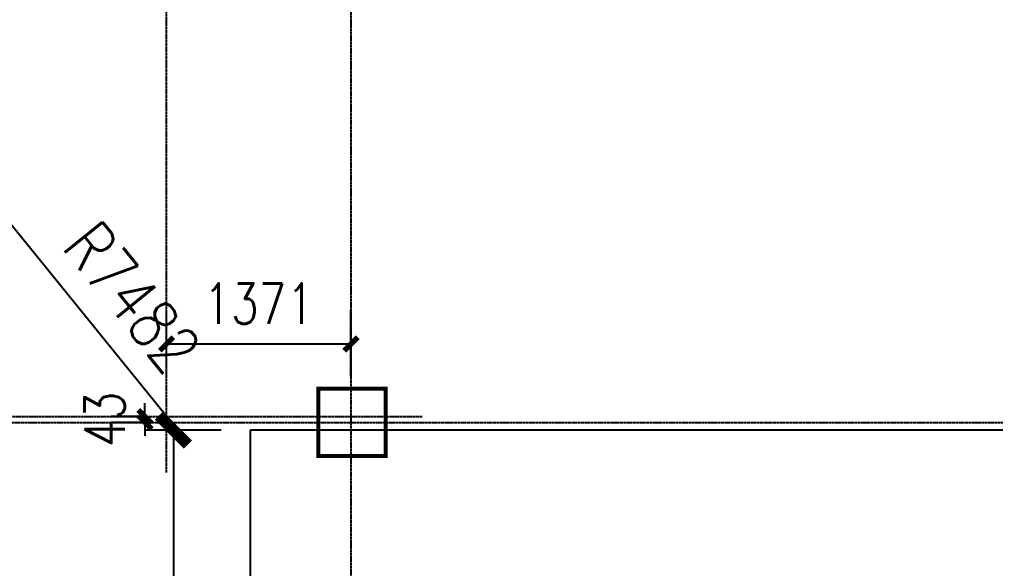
# Model space of a CAD drawing. Header units: millimetres. Extents: x 36114 to 137034, y 22418 to 93776.
# Drawn here: x 65697 to 72953, y 68850 to 72929 of the extents above; entities that cross this region are included whole.
import ezdxf

# ---------------------------------------------------------------- set-up
doc = ezdxf.new("R2010")
doc.units = ezdxf.units.MM
doc.linetypes.add('DASH', pattern=[0.35, 0.25, -0.1])
doc.linetypes.add('DOTE', pattern=[2.42, 2, -0.2, 0.02, -0.2])
doc.layers.get('0').update_dxf_attribs({"color": 254})
doc.layers.get('Defpoints').update_dxf_attribs({"color": 254})
for name, color, linetype in [('00_LAYOUT', 122, 'Continuous'), ('\\M+5BDA8-\\M+5B3DF\\M+5B4E7', 254, 'Continuous'), ('\\M+5BDA8-\\M+5D6E1', 254, 'DOTE'), ('\\M+5C1A2\\M+5C3E6\\M+5CFDF\\M+5CCF51', 254, 'Continuous'), ('\\M+5C1A2\\M+5C3E6\\M+5CFF4\\M+5CCF53', 254, 'Continuous'), ('\\M+5C5C5\\M+5CBAE', 254, 'Continuous')]:
    doc.layers.add(name, color=color, linetype=linetype)
doc.styles.add('DIM_FONT', font='SIMPLEX.shx', dxfattribs={"width": 0.8})
doc.styles.add('ROMANS', font='ROMANS.shx', dxfattribs={"width": 0.8, "bigfont": 'hhztxt.shx'})
doc.dimstyles.new('dim1-150', dxfattribs={"dimscale": 180, "dimtxt": 2, "dimasz": 1.2, "dimexe": 1.2, "dimexo": 1.2, "dimgap": 1, "dimtad": 1, "dimdec": 0, "dimdsep": 46, "dimtxsty": 'ROMANS', "dimblk": 'ARCHTICK', "dimcen": 0, "dimadec": 0, "dimazin": 0, "dimtfac": 0.71, "dimtdec": 0, "dimtix": 1, "dimtmove": 0, "dimatfit": 3, "dimldrblk": 'ARCHTICK', "dimfxl": 0, "dimtolj": 1, "dimtzin": 0, "dimarcsym": 0})
doc.dimstyles.new('DIMN', dxfattribs={"dimtxt": 300, "dimasz": 100, "dimexe": 250, "dimexo": 300, "dimgap": 150, "dimtad": 1, "dimdec": 0, "dimzin": 0, "dimdsep": 46, "dimtxsty": 'DIM_FONT', "dimblk": 'ARCHTICK', "dimcen": 0.09, "dimclrt": 7, "dimazin": 2, "dimtfac": 1, "dimtdec": 0, "dimtix": 1, "dimtmove": 2, "dimatfit": 3, "dimldrblk": 'ARCHTICK', "dimfxl": 0, "dimtolj": 1, "dimtzin": 0, "dimarcsym": 0})

# ---------------------------------------------------------------- blocks, each defined once
blk = doc.blocks.new('_ArchTick')
at = {"color": 0, "linetype": 'ByBlock', "const_width": 0.4}
blk.add_lwpolyline([(-0.5, -0.5), (0.5, 0.5)], dxfattribs=at)
blk = doc.blocks.new('*D202')
at = {"layer": '\\M+5C1A2\\M+5C3E6\\M+5CFDF\\M+5CCF51', "color": 0, "lineweight": -2, "transparency": 16777216}
blk.add_arc((66133.3, 77435.7), 5622.7, 169.82364, 180, dxfattribs=at)
at = {"layer": 'Defpoints', "color": 0, "transparency": 16777216}
for p in [(57094.7, 79058.2), (60550, 78099.9), (56994.7, 77435.7), (115223, 77435.7), (113408.2, 68949.8)]:
    blk.add_point(p, dxfattribs=at)
at = {"layer": '\\M+5C1A2\\M+5C3E6\\M+5CFDF\\M+5CCF51', "color": 0, "lineweight": -2, "transparency": 16777216, "xscale": 216, "yscale": 216, "zscale": 216}
for p, rotation in [((60599.1, 78429.1), 79.82363996447724), ((60510.6, 77435.7), 270)]:
    blk.add_blockref('_ArchTick', p, dxfattribs=dict(at, rotation=rotation))
at = {"layer": '\\M+5C1A2\\M+5C3E6\\M+5CFDF\\M+5CCF51', "color": 0, "transparency": 16777216, "insert": (60174.2, 77966.3), "char_height": 360, "attachment_point": 5, "rotation": 84.91182, "style": 'ROMANS'}
blk.add_mtext('\\A1;10\\M+5A1E3', dxfattribs=at)
blk = doc.blocks.new('*D203')
at = {"layer": '\\M+5C1A2\\M+5C3E6\\M+5CFDF\\M+5CCF51', "color": 0, "lineweight": -2, "transparency": 16777216}
blk.add_arc((78349.5, 75505.3), 2446.9, 169.82364, 180, dxfattribs=at)
at = {"layer": 'Defpoints', "color": 0, "transparency": 16777216}
for p in [(68143.4, 77337.3), (75919.7, 75794.3), (74466, 75505.3), (78349.5, 75505.3), (113411.6, 69211.5)]:
    blk.add_point(p, dxfattribs=at)
at = {"layer": '\\M+5C1A2\\M+5C3E6\\M+5CFDF\\M+5CCF51', "color": 0, "lineweight": -2, "transparency": 16777216, "xscale": 216, "yscale": 216, "zscale": 216}
for p, rotation in [((75941.1, 75937.6), 79.8236399644773), ((75902.6, 75505.3), 270)]:
    blk.add_blockref('_ArchTick', p, dxfattribs=dict(at, rotation=rotation))
at = {"layer": '\\M+5C1A2\\M+5C3E6\\M+5CFDF\\M+5CCF51', "color": 0, "transparency": 16777216, "insert": (75553.6, 75754.2), "char_height": 360, "attachment_point": 5, "rotation": 84.91182, "style": 'ROMANS'}
blk.add_mtext('\\A1;10\\M+5A1E3', dxfattribs=at)
blk = doc.blocks.new('*D204')
at = {"layer": '\\M+5C1A2\\M+5C3E6\\M+5CFDF\\M+5CCF51', "color": 0, "lineweight": -2, "transparency": 16777216}
blk.add_line((86105.3, 73672.4), (86024.7, 73672.4), dxfattribs=at)
blk.add_arc((88560.1, 73672.4), 2319.4, 169.82364, 180, dxfattribs=at)
at = {"layer": 'Defpoints', "color": 0, "transparency": 16777216}
for p in [(68143.4, 77337.3), (86256.9, 73946.4), (86321.3, 73672.4), (88560.1, 73672.4), (113411.6, 69211.5)]:
    blk.add_point(p, dxfattribs=at)
at = {"layer": '\\M+5C1A2\\M+5C3E6\\M+5CFDF\\M+5CCF51', "color": 0, "lineweight": -2, "transparency": 16777216, "xscale": 216, "yscale": 216, "zscale": 216}
for p, rotation in [((86277.2, 74082.2), 79.8236399644773), ((86240.7, 73672.4), 270.0000000000002)]:
    blk.add_blockref('_ArchTick', p, dxfattribs=dict(at, rotation=rotation))
at = {"layer": '\\M+5C1A2\\M+5C3E6\\M+5CFDF\\M+5CCF51', "color": 0, "transparency": 16777216, "insert": (85891.3, 73910.1), "char_height": 360, "attachment_point": 5, "rotation": 84.91182, "style": 'ROMANS'}
blk.add_mtext('\\A1;10\\M+5A1E3', dxfattribs=at)
blk = doc.blocks.new('*D205')
at = {"layer": '\\M+5C1A2\\M+5C3E6\\M+5CFDF\\M+5CCF51', "color": 0, "lineweight": -2, "transparency": 16777216}
blk.add_arc((106170.2, 70511.4), 2329.2, 169.82364, 180, dxfattribs=at)
at = {"layer": 'Defpoints', "color": 0, "transparency": 16777216}
for p in [(68143.4, 77337.3), (103857.3, 70786.5), (102822.5, 70511.4), (106170.2, 70511.4), (113411.6, 69211.5)]:
    blk.add_point(p, dxfattribs=at)
at = {"layer": '\\M+5C1A2\\M+5C3E6\\M+5CFDF\\M+5CCF51', "color": 0, "lineweight": -2, "transparency": 16777216, "xscale": 216, "yscale": 216, "zscale": 216}
for p, rotation in [((103877.7, 70922.9), 79.82363996447724), ((103841, 70511.4), 270.0000000000002)]:
    blk.add_blockref('_ArchTick', p, dxfattribs=dict(at, rotation=rotation))
at = {"layer": '\\M+5C1A2\\M+5C3E6\\M+5CFDF\\M+5CCF51', "color": 0, "transparency": 16777216, "insert": (103491.6, 70749.9), "char_height": 360, "attachment_point": 5, "rotation": 84.91182, "style": 'ROMANS'}
blk.add_mtext('\\A1;10\\M+5A1E3', dxfattribs=at)
blk = doc.blocks.new('*D206')
at = {"layer": '\\M+5C1A2\\M+5C3E6\\M+5CFDF\\M+5CCF51', "color": 0, "lineweight": -2, "transparency": 16777216}
blk.add_arc((97379.3, 72089.4), 2073.4, 169.82364, 180, dxfattribs=at)
at = {"layer": 'Defpoints', "color": 0, "transparency": 16777216}
for p in [(68143.4, 77337.3), (95320.4, 72334.3), (95156.1, 72089.4), (97379.3, 72089.4), (113511.6, 69193.6)]:
    blk.add_point(p, dxfattribs=at)
at = {"layer": '\\M+5C1A2\\M+5C3E6\\M+5CFDF\\M+5CCF51', "color": 0, "lineweight": -2, "transparency": 16777216, "xscale": 216, "yscale": 216, "zscale": 216}
for p, rotation in [((95338.5, 72455.7), 79.82363996447724), ((95305.9, 72089.4), 269.9999999999998)]:
    blk.add_blockref('_ArchTick', p, dxfattribs=dict(at, rotation=rotation))
at = {"layer": '\\M+5C1A2\\M+5C3E6\\M+5CFDF\\M+5CCF51', "color": 0, "transparency": 16777216, "insert": (94955.5, 72305.2), "char_height": 360, "attachment_point": 5, "rotation": 84.91182, "style": 'ROMANS'}
blk.add_mtext('\\A1;10\\M+5A1E3', dxfattribs=at)
blk = doc.blocks.new('*D208')
at = {"layer": '\\M+5BDA8-\\M+5B3DF\\M+5B4E7', "color": 0, "lineweight": -2, "transparency": 16777216}
blk.add_line((66774.4, 69997.9), (62080.1, 75792.1), dxfattribs=at)
at = {"layer": 'Defpoints', "color": 0, "transparency": 16777216}
for p in [(62080.1, 75792.1), (66790.2, 69978.4)]:
    blk.add_point(p, dxfattribs=at)
at = {"layer": '\\M+5BDA8-\\M+5B3DF\\M+5B4E7', "color": 0, "lineweight": -2, "transparency": 16777216, "xscale": 216, "yscale": 216, "zscale": 216, "rotation": 129.01324312717}
blk.add_blockref('_ArchTick', (62080.1, 75792.1), dxfattribs=at)
at = {"layer": '\\M+5BDA8-\\M+5B3DF\\M+5B4E7', "color": 0, "transparency": 16777216, "insert": (66535, 70865.2), "char_height": 360, "attachment_point": 5, "rotation": 309.01324, "style": 'ROMANS'}
blk.add_mtext('\\A1;R7482', dxfattribs=at)
blk = doc.blocks.new('*D217')
at = {"layer": '\\M+5BDA8-\\M+5B3DF\\M+5B4E7', "color": 0, "lineweight": -2, "transparency": 16777216}
for p, q in [((66629.5, 69978.4), (66629.5, 70078.4)), ((66613, 69978.4), (66379.5, 69978.4)), ((66629.5, 69935.6), (66629.5, 69978.4)), ((66613, 69935.6), (66379.5, 69935.6)), ((66629.5, 69935.6), (66629.5, 69835.6))]:
    blk.add_line(p, q, dxfattribs=at)
at = {"layer": 'Defpoints', "color": 0, "transparency": 16777216}
for p in [(66629.5, 69978.4), (66913, 69978.4), (66913, 69935.6)]:
    blk.add_point(p, dxfattribs=at)
at = {"layer": '\\M+5BDA8-\\M+5B3DF\\M+5B4E7', "color": 0, "lineweight": -2, "transparency": 16777216, "xscale": 100, "yscale": 100, "zscale": 100}
for p, rotation in [((66629.5, 69978.4), 270), ((66629.5, 69935.6), 90)]:
    blk.add_blockref('_ArchTick', p, dxfattribs=dict(at, rotation=rotation))
at = {"layer": '\\M+5BDA8-\\M+5B3DF\\M+5B4E7', "color": 7, "transparency": 16777216, "insert": (66329.5, 69957), "char_height": 300, "attachment_point": 5, "rotation": 90, "style": 'DIM_FONT'}
blk.add_mtext('\\A1;43', dxfattribs=at)
blk = doc.blocks.new('*D218')
at = {"layer": '\\M+5BDA8-\\M+5B3DF\\M+5B4E7', "color": 0, "lineweight": -2, "transparency": 16777216}
for p, q in [((66790.2, 70278.4), (66790.2, 70768.2)), ((68161.1, 70278.4), (68161.1, 70768.2)), ((66790.2, 70518.2), (68161.1, 70518.2))]:
    blk.add_line(p, q, dxfattribs=at)
at = {"layer": 'Defpoints', "color": 0, "transparency": 16777216}
for p in [(68161.1, 70518.2), (66790.2, 69978.4), (68161.1, 69978.4)]:
    blk.add_point(p, dxfattribs=at)
at = {"layer": '\\M+5BDA8-\\M+5B3DF\\M+5B4E7', "color": 0, "lineweight": -2, "transparency": 16777216, "xscale": 100, "yscale": 100, "zscale": 100, "rotation": 180}
blk.add_blockref('_ArchTick', (66790.2, 70518.2), dxfattribs=at)
at = {"layer": '\\M+5BDA8-\\M+5B3DF\\M+5B4E7', "color": 0, "lineweight": -2, "transparency": 16777216, "xscale": 100, "yscale": 100, "zscale": 100}
blk.add_blockref('_ArchTick', (68161.1, 70518.2), dxfattribs=at)
at = {"layer": '\\M+5BDA8-\\M+5B3DF\\M+5B4E7', "color": 7, "transparency": 16777216, "insert": (67475.6, 70818.2), "char_height": 300, "attachment_point": 5, "style": 'DIM_FONT'}
blk.add_mtext('\\A1;1371', dxfattribs=at)
blk = doc.blocks.new('*D380')
at = {"layer": '00_LAYOUT', "color": 0, "lineweight": -2, "transparency": 16777216}
for p, q in [((67195.2, 69878.1), (66624.8, 69878.1)), ((66840.8, 69878.1), (66840.8, 65378.1)), ((67195.2, 65378.1), (66624.8, 65378.1))]:
    blk.add_line(p, q, dxfattribs=at)
at = {"layer": 'Defpoints', "color": 0, "transparency": 16777216}
for p in [(67411.2, 69878.1), (66840.8, 65378.1), (67411.2, 65378.1)]:
    blk.add_point(p, dxfattribs=at)
at = {"layer": '00_LAYOUT', "color": 0, "lineweight": -2, "transparency": 16777216, "xscale": 216, "yscale": 216, "zscale": 216}
for p, rotation in [((66840.8, 69878.1), 90), ((66840.8, 65378.1), 270)]:
    blk.add_blockref('_ArchTick', p, dxfattribs=dict(at, rotation=rotation))
at = {"layer": '00_LAYOUT', "color": 0, "transparency": 16777216, "insert": (66480.8, 67628.1), "char_height": 360, "attachment_point": 5, "rotation": 90, "style": 'ROMANS'}
blk.add_mtext('\\A1;4500', dxfattribs=at)

msp = doc.modelspace()

# ---------------------------------------------------------------- linework, layer by layer
at = {"layer": '00_LAYOUT'}
msp.add_lwpolyline([(67411.2, 69878.1), (67411.2, 65378.1), (74111.2, 65378.1), (74111.2, 69878.1)], close=True, dxfattribs=at)
at = {"layer": '\\M+5BDA8-\\M+5D6E1', "ltscale": 10}
for p, q in [((68161.1, 79590.2), (68161.1, 41718)), ((66790.2, 69563.7), (66790.2, 78730.2)), ((59328.6, 69978.4), (68691, 69978.4)), ((57094.7, 69935.6), (115023, 69935.6))]:
    msp.add_line(p, q, dxfattribs=at)
at = {"layer": '\\M+5C1A2\\M+5C3E6\\M+5CFF4\\M+5CCF53'}
msp.add_line((68418.6, 70185.6), (68418.6, 69685.6), dxfattribs=at)
at = {"layer": '\\M+5C1A2\\M+5C3E6\\M+5CFF4\\M+5CCF53', "const_width": 30}
msp.add_lwpolyline([(67918.6, 70185.6), (68418.6, 70185.6), (68418.6, 69685.6), (67918.6, 69685.6), (67918.6, 70185.6)], dxfattribs=at)
at = {"layer": '\\M+5C5C5\\M+5CBAE', "linetype": 'DASH', "ltscale": 30}
for radius in [8232.1, 7982.1]:
    msp.add_arc((66768.6, 70084.1), radius, 79.6431, 181.67825, dxfattribs=at)

# ---------------------------------------------------------------- dimensions: what is measured, and where the dimension line sits
at = {"layer": '00_LAYOUT'}
dim = msp.add_aligned_dim(p1=(67411.2, 69878.1), p2=(67411.2, 65378.1), distance=-570.4, dimstyle='dim1-150', dxfattribs=at)
dim.commit()
dim.dimension.update_dxf_attribs({"geometry": '*D380', "text_midpoint": (66480.8, 67628.1)})
at = {"layer": '\\M+5BDA8-\\M+5B3DF\\M+5B4E7'}
dim = msp.add_radius_dim(center=(66790.2, 69978.4), mpoint=(62080.1, 75792.1), dimstyle='dim1-150', dxfattribs=at)
dim.commit()
dim.dimension.update_dxf_attribs({"geometry": '*D208', "text_midpoint": (66255.3, 70638.6), "dimtype": 164})
for p1, p2, distance, picture, middle in [((66790.2, 69978.4), (68161.1, 69978.4), 539.8, '*D218', (67475.6, 70818.2)), ((66913, 69935.6), (66913, 69978.4), 283.5, '*D217', (66329.5, 69957))]:
    dim = msp.add_aligned_dim(p1=p1, p2=p2, distance=distance, dimstyle='DIMN', dxfattribs=at)
    dim.commit()
    dim.dimension.update_dxf_attribs({"geometry": picture, "text_midpoint": middle})
at = {"layer": '\\M+5C1A2\\M+5C3E6\\M+5CFDF\\M+5CCF51'}
for base, line1, line2, picture, middle in [((60550, 78099.9), ((113408.2, 68949.8), (57094.7, 79058.2)), ((56994.7, 77435.7), (115223, 77435.7)), '*D202', (60174.2, 77966.3)), ((75919.7, 75794.3), ((113411.6, 69211.5), (68143.4, 77337.3)), ((78349.5, 75505.3), (74466, 75505.3)), '*D203', (75553.6, 75754.2)), ((86256.9, 73946.4), ((113411.6, 69211.5), (68143.4, 77337.3)), ((88560.1, 73672.4), (86321.3, 73672.4)), '*D204', (85891.3, 73910.1)), ((103857.3, 70786.5), ((113411.6, 69211.5), (68143.4, 77337.3)), ((106170.2, 70511.4), (102822.5, 70511.4)), '*D205', (103491.6, 70749.9)), ((95320.4, 72334.3), ((113511.6, 69193.6), (68143.4, 77337.3)), ((97379.3, 72089.4), (95156.1, 72089.4)), '*D206', (94955.5, 72305.2))]:
    dim = msp.add_angular_dim_2l(base=base, line1=line1, line2=line2, dimstyle='dim1-150', override={"dimazin": 2}, dxfattribs=at)
    dim.commit()
    dim.dimension.update_dxf_attribs({"geometry": picture, "text_midpoint": middle})

doc.saveas('drawing.dxf')
